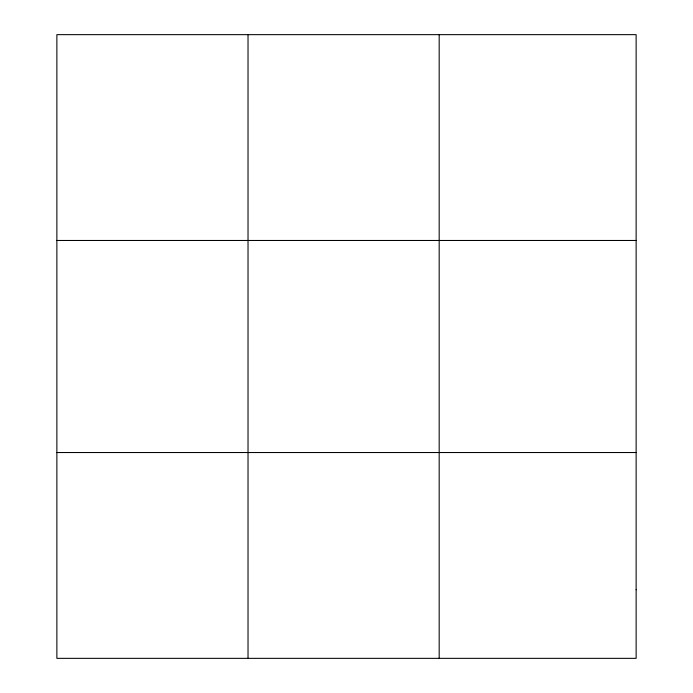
<?xml version="1.0" encoding="UTF-8"?>
<svg xmlns="http://www.w3.org/2000/svg" width="693" height="693" viewBox="0 0 693 693"><rect width="100%" height="100%" fill="white"/><g stroke="black" fill="none" stroke-linecap="round" stroke-linejoin="round"><path stroke-width="1.04" d="M248.025 658.35L248.025 34.65M439.18 658.35L439.18 34.65M56.869 240.471L636.131 240.471M56.869 452.529L636.131 452.529M636.131 589.743L636.131 658.35L56.869 658.35L56.869 34.65L636.131 34.65L636.131 589.743"/></g></svg>
